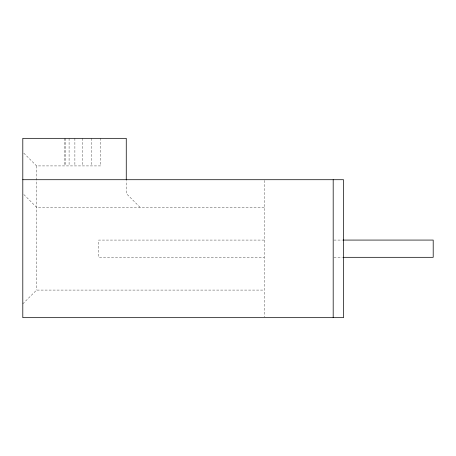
<?xml version="1.0" encoding="UTF-8"?>
<svg xmlns="http://www.w3.org/2000/svg" width="456" height="456" viewBox="0 0 456 456"><rect width="100%" height="100%" fill="white"/><g stroke="black" fill="none" stroke-linecap="round" stroke-linejoin="round"><path stroke-width="0.34" stroke-dasharray="2.28 1.71" d="M22.8 303.873L36.594 290.079L264.212 290.079M23.786 153.113L36.594 165.921L100.742 165.921L100.742 138.333M264.212 207.309L36.594 207.309L23.786 194.495M264.212 240.073L98.673 240.073L98.673 257.315L264.212 257.315M333.895 240.073L342.41 240.073M333.895 257.315L342.41 257.315M140.055 207.309L126.261 193.515L126.261 180.405M264.212 180.428L264.212 316.96M91.28 138.333L91.28 165.921M82.462 138.333L82.462 165.921M74.892 138.333L74.892 165.921M69.084 138.333L69.084 165.921M65.43 138.333L65.43 165.921M64.188 138.333L64.188 165.921M36.594 165.921L36.594 290.079"/><path stroke-width="0.68" d="M22.8 179.715L343.533 179.715L343.533 317.667L22.8 317.667L22.8 138.333L126.261 138.333L126.261 179.715M343.117 240.073L433.2 240.073L433.2 257.315L343.117 257.315M333.188 179.715L333.188 317.667"/></g></svg>
